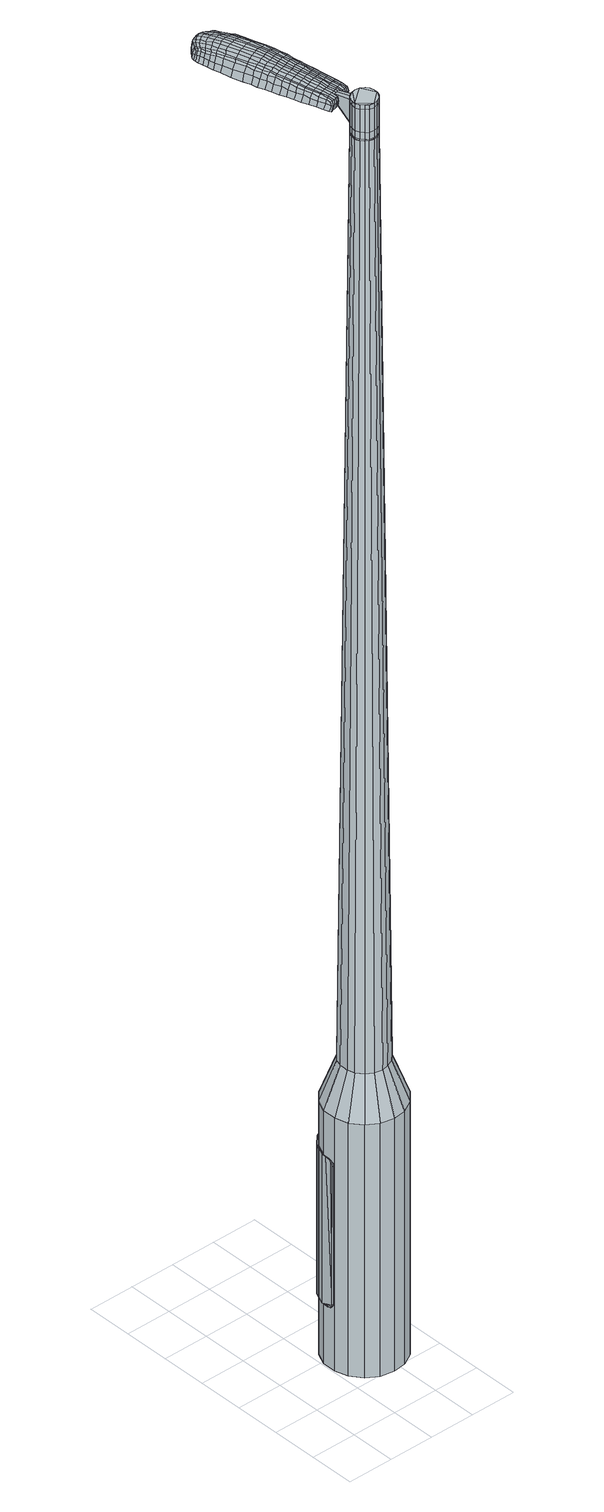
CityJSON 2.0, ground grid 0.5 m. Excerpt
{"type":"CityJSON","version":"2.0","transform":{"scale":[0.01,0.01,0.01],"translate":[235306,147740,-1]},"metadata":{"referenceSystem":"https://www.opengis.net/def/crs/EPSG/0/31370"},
"CityObjects":{
"object1":{"type":"GenericCityObject","attributes":{"cluster":305,"mean_distance_to_centroid":0.139,"new_centroid_x":235306.96,"new_centroid_y":147740.87,"mean_distance_to_camera":7.12,"H1":11.23,"H2":10.77,"Z_final":111.52,"cluster2":-1,"proj_x":235312.65,"proj_y":147739.09,"id_line":52493,"bearing_l":17.42,"distance":5.97,"orientation":"left","G_obj":107.42},"geometry":[{"type":"MultiSurface","lod":"2","boundaries":[[[0,1,2,3]],[[1,4,5,2]],[[4,6,7,5]],[[6,8,9,7]],[[8,10,11,9]],[[10,12,13,11]],[[12,14,15,13]],[[14,16,17,15]],[[16,18,19,17]],[[18,20,21,19]],[[20,22,23,21]],[[22,24,25,23]],[[24,26,27,25]],[[26,28,29,27]],[[28,30,31,29]],[[30,32,33,31]],[[32,34,35,33]],[[34,0,3,35]],[[36,37,38,39]],[[38,40,41,42]],[[41,43,42]],[[42,44,45,46]],[[45,47,46]],[[46,48,49,50]],[[49,51,50]],[[42,46,50,38]],[[50,52,39,38]],[[53,36,39]],[[2,5,7,35]],[[7,9,11,15]],[[11,13,15]],[[15,17,19,23]],[[19,21,23]],[[23,25,27,31]],[[27,29,31]],[[15,23,31,7]],[[31,33,35,7]],[[3,2,35]],[[1,0,54,55]],[[0,34,56,54]],[[34,32,57,56]],[[32,30,58,57]],[[30,28,59,58]],[[28,26,60,59]],[[26,24,61,60]],[[24,22,62,61]],[[22,20,63,62]],[[20,18,64,63]],[[18,16,65,64]],[[16,14,66,65]],[[14,12,67,66]],[[12,10,68,67]],[[10,8,69,68]],[[8,6,70,69]],[[6,4,71,70]],[[4,1,55,71]],[[55,54,72,73]],[[54,56,74,72]],[[56,57,75,74]],[[57,58,76,75]],[[58,59,77,76]],[[59,60,78,77]],[[60,61,79,78]],[[61,62,80,79]],[[62,63,81,80]],[[63,64,82,81]],[[64,65,83,82]],[[65,66,84,83]],[[66,67,85,84]],[[67,68,86,85]],[[68,69,87,86]],[[69,70,88,87]],[[70,71,89,88]],[[71,55,73,89]],[[72,90,91,92]],[[93,94,90,72]],[[95,96,94,93]],[[97,98,96,95]],[[99,100,98,97]],[[101,102,100,99]],[[79,103,102,101]],[[104,105,103,79]],[[106,107,105,104]],[[108,109,107,106]],[[110,111,109,108]],[[112,113,111,110]],[[114,115,113,112]],[[116,117,115,114]],[[118,119,117,116]],[[120,121,119,118]],[[122,123,121,120]],[[92,91,123,122]],[[124,125,126,127]],[[128,124,127,129]],[[130,128,129,131]],[[132,130,131,133]],[[134,132,133,135]],[[136,134,135,137]],[[138,136,137,139]],[[140,138,139,141]],[[142,140,141,143]],[[144,142,143,145]],[[146,144,145,147]],[[148,146,147,149]],[[150,148,149,151]],[[152,150,151,153]],[[154,152,153,155]],[[156,154,155,157]],[[73,72,92]],[[74,93,72]],[[74,75,95,93]],[[75,76,97,95]],[[76,77,99,97]],[[77,78,101,99]],[[78,79,101]],[[80,104,79]],[[80,81,106,104]],[[81,82,108,106]],[[82,83,110,108]],[[83,84,112,110]],[[84,85,114,112]],[[85,86,116,114]],[[86,87,118,116]],[[87,88,120,118]],[[88,89,122,120]],[[89,73,92,122]],[[158,91,90]],[[158,159,123,91]],[[159,160,121,123]],[[160,161,119,121]],[[161,162,117,119]],[[162,163,115,117]],[[163,164,113,115]],[[164,165,111,113]],[[165,166,109,111]],[[166,167,107,109]],[[167,168,105,107]],[[168,103,105]],[[169,102,103]],[[169,170,100,102]],[[170,171,98,100]],[[171,172,96,98]],[[172,173,94,96]],[[173,90,94]],[[39,52,156,174]],[[158,90,175,157]],[[53,39,174,125]],[[90,173,126,175]],[[36,53,125,124]],[[173,172,127,126]],[[37,36,124,128]],[[172,171,129,127]],[[38,37,128,130]],[[171,170,131,129]],[[40,38,130,132]],[[170,169,133,131]],[[41,40,132,134]],[[169,103,135,133]],[[43,41,134,136]],[[103,168,137,135]],[[42,43,136,138]],[[168,167,139,137]],[[44,42,138,140]],[[167,166,141,139]],[[45,44,140,142]],[[166,165,143,141]],[[47,45,142,144]],[[165,164,145,143]],[[46,47,144,146]],[[164,163,147,145]],[[48,46,146,148]],[[163,162,149,147]],[[49,48,148,150]],[[162,161,151,149]],[[51,49,150,152]],[[161,160,153,151]],[[50,51,152,154]],[[160,159,155,153]],[[52,50,154,156]],[[159,158,157,155]],[[156,157,176,177]],[[157,175,178,176]],[[175,126,179,178]],[[126,125,180,179]],[[125,174,181,180]],[[174,156,177,181]],[[182,183,184,185]],[[186,182,185,187]],[[182,186,188,189]],[[183,182,189,190]],[[191,192,193,194]],[[195,191,194,196]],[[191,195,197,198]],[[192,191,198,199]],[[200,201,202,203]],[[204,200,203,205]],[[200,204,206,207]],[[201,200,207,208]],[[209,210,211,212]],[[213,209,212,214]],[[209,213,215,216]],[[210,209,216,217]],[[218,219,220,221]],[[222,218,221,223]],[[218,222,224,225]],[[219,218,225,226]],[[227,228,229,230]],[[231,227,230,232]],[[227,231,233,234]],[[228,227,234,235]],[[236,237,238,239]],[[228,236,239,229]],[[236,228,235,240]],[[237,236,240,241]],[[242,243,244,245]],[[237,242,245,238]],[[242,237,241,246]],[[243,242,246,247]],[[248,186,187,249]],[[243,248,249,244]],[[248,243,247,250]],[[186,248,250,188]],[[251,252,253,254]],[[255,251,254,256]],[[251,255,257,258]],[[252,251,258,259]],[[260,261,262,263]],[[252,260,263,253]],[[260,252,259,264]],[[261,260,264,265]],[[266,267,268,269]],[[261,266,269,262]],[[266,261,265,270]],[[267,266,270,271]],[[272,273,274,275]],[[267,272,275,268]],[[272,267,271,276]],[[273,272,276,277]],[[278,183,190,279]],[[273,278,279,274]],[[278,273,277,280]],[[183,278,280,184]],[[281,282,283,284]],[[285,281,284,286]],[[281,285,287,288]],[[282,281,288,289]],[[290,291,292,293]],[[282,290,293,283]],[[290,282,289,294]],[[291,290,294,295]],[[296,297,298,299]],[[291,296,299,292]],[[296,291,295,300]],[[297,296,300,301]],[[302,195,196,303]],[[297,302,303,298]],[[302,297,301,304]],[[195,302,304,197]],[[305,306,307,308]],[[309,305,308,310]],[[305,309,311,312]],[[306,305,312,313]],[[314,315,316,317]],[[306,314,317,307]],[[314,306,313,318]],[[315,314,318,319]],[[320,321,322,323]],[[315,320,323,316]],[[320,315,319,324]],[[321,320,324,325]],[[326,327,328,329]],[[321,326,329,322]],[[326,321,325,330]],[[327,326,330,331]],[[332,192,199,333]],[[327,332,333,328]],[[332,327,331,334]],[[192,332,334,193]],[[335,221,220,336]],[[337,335,336,338]],[[335,337,339,340]],[[221,335,340,223]],[[341,337,338,342]],[[343,341,342,344]],[[341,343,345,346]],[[337,341,346,339]],[[347,343,344,348]],[[349,347,348,350]],[[347,349,351,352]],[[343,347,352,345]],[[353,349,350,354]],[[355,353,354,356]],[[353,355,357,358]],[[349,353,358,351]],[[359,355,356,360]],[[210,359,360,211]],[[359,210,217,361]],[[355,359,361,357]],[[362,363,208,207]],[[364,362,207,206]],[[362,364,365,366]],[[363,362,366,367]],[[368,369,367,366]],[[370,368,366,365]],[[368,370,371,372]],[[369,368,372,373]],[[374,375,373,372]],[[376,374,372,371]],[[374,376,377,378]],[[375,374,378,379]],[[380,381,379,378]],[[382,380,378,377]],[[380,382,215,213]],[[381,380,213,214]],[[383,384,385,386]],[[285,383,386,287]],[[383,285,286,387]],[[384,383,387,388]],[[389,204,205,390]],[[384,389,390,385]],[[389,384,388,391]],[[204,389,391,206]],[[392,393,394,395]],[[231,392,395,233]],[[392,231,232,396]],[[393,392,396,397]],[[398,399,400,401]],[[393,398,401,394]],[[398,393,397,402]],[[399,398,402,403]],[[404,201,208,405]],[[399,404,405,400]],[[404,399,403,406]],[[201,404,406,202]],[[407,408,409,410]],[[189,407,410,190]],[[407,189,188,411]],[[408,407,411,412]],[[413,414,415,416]],[[408,413,416,409]],[[413,408,412,417]],[[414,413,417,418]],[[419,212,211,420]],[[414,419,420,415]],[[419,414,418,421]],[[212,419,421,214]],[[422,423,424,425]],[[194,422,425,196]],[[422,194,193,426]],[[423,422,426,427]],[[428,216,215,429]],[[423,428,429,424]],[[428,423,427,430]],[[216,428,430,217]],[[431,432,433,434]],[[309,431,434,311]],[[431,309,310,435]],[[432,431,435,436]],[[437,222,223,438]],[[432,437,438,433]],[[437,432,436,439]],[[222,437,439,224]],[[440,441,442,443]],[[255,440,443,257]],[[440,255,256,444]],[[441,440,444,445]],[[446,447,448,449]],[[441,446,449,442]],[[446,441,445,450]],[[447,446,450,451]],[[452,219,226,453]],[[447,452,453,448]],[[452,447,451,454]],[[219,452,454,220]],[[455,456,445,444]],[[254,455,444,256]],[[455,254,253,457]],[[456,455,457,458]],[[459,460,451,450]],[[456,459,450,445]],[[459,456,458,461]],[[460,459,461,462]],[[463,336,220,454]],[[460,463,454,451]],[[463,460,462,464]],[[336,463,464,338]],[[465,466,467,468]],[[312,465,468,313]],[[465,312,311,434]],[[466,465,434,433]],[[469,340,339,470]],[[466,469,470,467]],[[469,466,433,438]],[[340,469,438,223]],[[471,472,458,457]],[[263,471,457,253]],[[471,263,262,473]],[[472,471,473,474]],[[475,476,462,461]],[[472,475,461,458]],[[475,472,474,477]],[[476,475,477,478]],[[479,342,338,464]],[[476,479,464,462]],[[479,476,478,480]],[[342,479,480,344]],[[481,482,483,484]],[[318,481,484,319]],[[481,318,313,468]],[[482,481,468,467]],[[485,346,345,486]],[[482,485,486,483]],[[485,482,467,470]],[[346,485,470,339]],[[487,488,474,473]],[[269,487,473,262]],[[487,269,268,489]],[[488,487,489,490]],[[491,492,478,477]],[[488,491,477,474]],[[491,488,490,493]],[[492,491,493,494]],[[495,348,344,480]],[[492,495,480,478]],[[495,492,494,496]],[[348,495,496,350]],[[497,498,499,500]],[[324,497,500,325]],[[497,324,319,484]],[[498,497,484,483]],[[501,352,351,502]],[[498,501,502,499]],[[501,498,483,486]],[[352,501,486,345]],[[503,504,490,489]],[[275,503,489,268]],[[503,275,274,505]],[[504,503,505,506]],[[507,508,494,493]],[[504,507,493,490]],[[507,504,506,509]],[[508,507,509,510]],[[511,354,350,496]],[[508,511,496,494]],[[511,508,510,512]],[[354,511,512,356]],[[513,514,515,516]],[[330,513,516,331]],[[513,330,325,500]],[[514,513,500,499]],[[517,358,357,518]],[[514,517,518,515]],[[517,514,499,502]],[[358,517,502,351]],[[519,520,506,505]],[[279,519,505,274]],[[519,279,190,410]],[[520,519,410,409]],[[521,522,510,509]],[[520,521,509,506]],[[521,520,409,416]],[[522,521,416,415]],[[523,360,356,512]],[[522,523,512,510]],[[523,522,415,420]],[[360,523,420,211]],[[524,525,427,426]],[[334,524,426,193]],[[524,334,331,516]],[[525,524,516,515]],[[526,361,217,430]],[[525,526,430,427]],[[526,525,515,518]],[[361,526,518,357]],[[527,528,388,387]],[[284,527,387,286]],[[527,284,283,529]],[[528,527,529,530]],[[531,364,206,391]],[[528,531,391,388]],[[531,528,530,532]],[[364,531,532,365]],[[533,534,535,536]],[[234,533,536,235]],[[533,234,233,395]],[[534,533,395,394]],[[537,538,539,540]],[[534,537,540,535]],[[537,534,394,401]],[[538,537,401,400]],[[541,363,367,542]],[[538,541,542,539]],[[541,538,400,405]],[[363,541,405,208]],[[543,544,530,529]],[[293,543,529,283]],[[543,293,292,545]],[[544,543,545,546]],[[547,370,365,532]],[[544,547,532,530]],[[547,544,546,548]],[[370,547,548,371]],[[549,550,551,552]],[[240,549,552,241]],[[549,240,235,536]],[[550,549,536,535]],[[553,554,555,556]],[[550,553,556,551]],[[553,550,535,540]],[[554,553,540,539]],[[557,369,373,558]],[[554,557,558,555]],[[557,554,539,542]],[[369,557,542,367]],[[559,560,546,545]],[[299,559,545,292]],[[559,299,298,561]],[[560,559,561,562]],[[563,376,371,548]],[[560,563,548,546]],[[563,560,562,564]],[[376,563,564,377]],[[565,566,567,568]],[[246,565,568,247]],[[565,246,241,552]],[[566,565,552,551]],[[569,570,571,572]],[[566,569,572,567]],[[569,566,551,556]],[[570,569,556,555]],[[573,375,379,574]],[[570,573,574,571]],[[573,570,555,558]],[[375,573,558,373]],[[575,576,562,561]],[[303,575,561,298]],[[575,303,196,425]],[[576,575,425,424]],[[577,382,377,564]],[[576,577,564,562]],[[577,576,424,429]],[[382,577,429,215]],[[578,579,412,411]],[[250,578,411,188]],[[578,250,247,568]],[[579,578,568,567]],[[580,581,418,417]],[[579,580,417,412]],[[580,579,567,572]],[[581,580,572,571]],[[582,381,214,421]],[[581,582,421,418]],[[582,581,571,574]],[[381,582,574,379]],[[583,584,585,586]],[[586,585,587,588]],[[589,587,585,590]],[[590,585,584,591]],[[592,593,594,595]],[[595,594,596,597]],[[598,596,594,599]],[[599,594,593,600]],[[601,602,603,604]],[[604,603,605,606]],[[607,605,603,608]],[[608,603,602,609]],[[610,611,612,613]],[[613,612,614,615]],[[616,614,612,617]],[[617,612,611,618]],[[619,620,621,622]],[[622,621,623,624]],[[625,623,621,626]],[[626,621,620,627]],[[628,629,630,631]],[[631,630,632,633]],[[634,632,630,635]],[[635,630,629,636]],[[637,638,639,640]],[[640,639,629,628]],[[636,629,639,641]],[[641,639,638,642]],[[643,644,645,646]],[[646,645,638,637]],[[642,638,645,647]],[[647,645,644,648]],[[588,587,649,650]],[[650,649,644,643]],[[648,644,649,651]],[[651,649,587,589]],[[652,653,654,655]],[[655,654,656,657]],[[658,656,654,659]],[[659,654,653,660]],[[661,662,663,664]],[[664,663,653,652]],[[660,653,663,665]],[[665,663,662,666]],[[667,668,669,670]],[[670,669,662,661]],[[666,662,669,671]],[[671,669,668,672]],[[673,674,675,676]],[[676,675,668,667]],[[672,668,675,677]],[[677,675,674,678]],[[591,584,679,680]],[[680,679,674,673]],[[678,674,679,681]],[[681,679,584,583]],[[682,683,684,685]],[[685,684,686,687]],[[688,686,684,689]],[[689,684,683,690]],[[691,692,693,694]],[[694,693,683,682]],[[690,683,693,695]],[[695,693,692,696]],[[697,698,699,700]],[[700,699,692,691]],[[696,692,699,701]],[[701,699,698,702]],[[597,596,703,704]],[[704,703,698,697]],[[702,698,703,705]],[[705,703,596,598]],[[706,707,708,709]],[[709,708,710,711]],[[712,710,708,713]],[[713,708,707,714]],[[715,716,717,718]],[[718,717,707,706]],[[714,707,717,719]],[[719,717,716,720]],[[721,722,723,724]],[[724,723,716,715]],[[720,716,723,725]],[[725,723,722,726]],[[727,728,729,730]],[[730,729,722,721]],[[726,722,729,731]],[[731,729,728,732]],[[600,593,733,734]],[[734,733,728,727]],[[732,728,733,735]],[[735,733,593,592]],[[619,622,736,737]],[[737,736,738,739]],[[740,738,736,741]],[[741,736,622,624]],[[739,738,742,743]],[[743,742,744,745]],[[746,744,742,747]],[[747,742,738,740]],[[745,744,748,749]],[[749,748,750,751]],[[752,750,748,753]],[[753,748,744,746]],[[751,750,754,755]],[[755,754,756,757]],[[758,756,754,759]],[[759,754,750,752]],[[757,756,760,761]],[[761,760,611,610]],[[618,611,760,762]],[[762,760,756,758]],[[609,763,764,608]],[[608,764,765,607]],[[766,765,764,767]],[[767,764,763,768]],[[768,769,770,767]],[[767,770,771,766]],[[772,771,770,773]],[[773,770,769,774]],[[774,775,776,773]],[[773,776,777,772]],[[778,777,776,779]],[[779,776,775,780]],[[780,781,782,779]],[[779,782,783,778]],[[616,783,782,614]],[[614,782,781,615]],[[784,785,786,787]],[[787,786,686,688]],[[687,686,786,788]],[[788,786,785,789]],[[606,605,790,791]],[[791,790,785,784]],[[789,785,790,792]],[[792,790,605,607]],[[793,794,795,796]],[[796,795,632,634]],[[633,632,795,797]],[[797,795,794,798]],[[799,800,801,802]],[[802,801,794,793]],[[798,794,801,803]],[[803,801,800,804]],[[609,602,805,806]],[[806,805,800,799]],[[804,800,805,807]],[[807,805,602,601]],[[808,809,810,811]],[[811,810,590,591]],[[589,590,810,812]],[[812,810,809,813]],[[814,815,816,817]],[[817,816,809,808]],[[813,809,816,818]],[[818,816,815,819]],[[610,613,820,821]],[[821,820,815,814]],[[819,815,820,822]],[[822,820,613,615]],[[823,824,825,826]],[[826,825,595,597]],[[592,595,825,827]],[[827,825,824,828]],[[616,617,829,830]],[[830,829,824,823]],[[828,824,829,831]],[[831,829,617,618]],[[832,833,834,835]],[[835,834,710,712]],[[711,710,834,836]],[[836,834,833,837]],[[624,623,838,839]],[[839,838,833,832]],[[837,833,838,840]],[[840,838,623,625]],[[841,842,843,844]],[[844,843,656,658]],[[657,656,843,845]],[[845,843,842,846]],[[847,848,849,850]],[[850,849,842,841]],[[846,842,849,851]],[[851,849,848,852]],[[627,620,853,854]],[[854,853,848,847]],[[852,848,853,855]],[[855,853,620,619]],[[846,856,845]],[[845,856,655,657]],[[652,655,856,857]],[[852,858,859,851]],[[851,859,856,846]],[[857,856,859,860]],[[860,859,858,861]],[[619,737,862,855]],[[855,862,858,852]],[[861,858,862,863]],[[863,862,737,739]],[[864,865,866,867]],[[867,866,713,714]],[[712,713,866,835]],[[835,866,865,832]],[[740,741,868,869]],[[869,868,865,864]],[[832,865,868,839]],[[839,868,741,624]],[[870,871,857]],[[857,871,664,652]],[[661,664,871,872]],[[872,871,870,873]],[[861,874,875,860]],[[860,875,870,857]],[[873,870,875,876]],[[876,875,874,877]],[[739,743,878,863]],[[863,878,874,861]],[[877,874,878,879]],[[879,878,743,745]],[[880,881,882,883]],[[883,882,719,720]],[[714,719,882,867]],[[867,882,881,864]],[[746,747,884,885]],[[885,884,881,880]],[[864,881,884,869]],[[869,884,747,740]],[[873,886,887,872]],[[872,887,670,661]],[[667,670,887,888]],[[888,887,886,889]],[[877,890,891,876]],[[876,891,886,873]],[[889,886,891,892]],[[892,891,890,893]],[[745,749,894,879]],[[879,894,890,877]],[[893,890,894,895]],[[895,894,749,751]],[[896,897,898,899]],[[899,898,725,726]],[[720,725,898,883]],[[883,898,897,880]],[[752,753,900,901]],[[901,900,897,896]],[[880,897,900,885]],[[885,900,753,746]],[[889,902,903,888]],[[888,903,676,667]],[[673,676,903,904]],[[904,903,902,905]],[[893,906,907,892]],[[892,907,902,889]],[[905,902,907,908]],[[908,907,906,909]],[[751,755,910,895]],[[895,910,906,893]],[[909,906,910,911]],[[911,910,755,757]],[[912,913,914,915]],[[915,914,731,732]],[[726,731,914,899]],[[899,914,913,896]],[[758,759,916,917]],[[917,916,913,912]],[[896,913,916,901]],[[901,916,759,752]],[[905,918,919,904]],[[904,919,680,673]],[[591,680,919,811]],[[811,919,918,808]],[[909,920,921,908]],[[908,921,918,905]],[[808,918,921,817]],[[817,921,920,814]],[[757,761,922,911]],[[911,922,920,909]],[[814,920,922,821]],[[821,922,761,610]],[[828,923,924,827]],[[827,924,735,592]],[[732,735,924,915]],[[915,924,923,912]],[[618,762,925,831]],[[831,925,923,828]],[[912,923,925,917]],[[917,925,762,758]],[[789,926,927,788]],[[788,927,685,687]],[[682,685,927,928]],[[928,927,926,929]],[[607,765,930,792]],[[792,930,926,789]],[[929,926,930,931]],[[931,930,765,766]],[[932,933,934,935]],[[935,934,635,636]],[[634,635,934,796]],[[796,934,933,793]],[[936,937,938,939]],[[939,938,933,932]],[[793,933,938,802]],[[802,938,937,799]],[[768,763,940,941]],[[941,940,937,936]],[[799,937,940,806]],[[806,940,763,609]],[[929,942,943,928]],[[928,943,694,682]],[[691,694,943,944]],[[944,943,942,945]],[[766,771,946,931]],[[931,946,942,929]],[[945,942,946,947]],[[947,946,771,772]],[[948,949,950,951]],[[951,950,641,642]],[[636,641,950,935]],[[935,950,949,932]],[[952,953,954,955]],[[955,954,949,948]],[[932,949,954,939]],[[939,954,953,936]],[[774,769,956,957]],[[957,956,953,952]],[[936,953,956,941]],[[941,956,769,768]],[[945,958,959,944]],[[944,959,700,691]],[[697,700,959,960]],[[960,959,958,961]],[[772,777,962,947]],[[947,962,958,945]],[[961,958,962,963]],[[963,962,777,778]],[[964,965,966,967]],[[967,966,647,648]],[[642,647,966,951]],[[951,966,965,948]],[[968,969,970,971]],[[971,970,965,964]],[[948,965,970,955]],[[955,970,969,952]],[[780,775,972,973]],[[973,972,969,968]],[[952,969,972,957]],[[957,972,775,774]],[[961,974,975,960]],[[960,975,704,697]],[[597,704,975,826]],[[826,975,974,823]],[[778,783,976,963]],[[963,976,974,961]],[[823,974,976,830]],[[830,976,783,616]],[[813,977,978,812]],[[812,978,651,589]],[[648,651,978,967]],[[967,978,977,964]],[[819,979,980,818]],[[818,980,977,813]],[[964,977,980,971]],[[971,980,979,968]],[[615,781,981,822]],[[822,981,979,819]],[[968,979,981,973]],[[973,981,781,780]],[[583,586,185,184]],[[586,588,187,185]],[[598,599,198,197]],[[599,600,199,198]],[[601,604,203,202]],[[604,606,205,203]],[[625,626,225,224]],[[626,627,226,225]],[[628,631,230,229]],[[631,633,232,230]],[[637,640,239,238]],[[640,628,229,239]],[[643,646,245,244]],[[646,637,238,245]],[[588,650,249,187]],[[650,643,244,249]],[[658,659,258,257]],[[659,660,259,258]],[[660,665,264,259]],[[665,666,265,264]],[[666,671,270,265]],[[671,672,271,270]],[[672,677,276,271]],[[677,678,277,276]],[[678,681,280,277]],[[681,583,184,280]],[[688,689,288,287]],[[689,690,289,288]],[[690,695,294,289]],[[695,696,295,294]],[[696,701,300,295]],[[701,702,301,300]],[[702,705,304,301]],[[705,598,197,304]],[[706,709,308,307]],[[709,711,310,308]],[[715,718,317,316]],[[718,706,307,317]],[[721,724,323,322]],[[724,715,316,323]],[[727,730,329,328]],[[730,721,322,329]],[[600,734,333,199]],[[734,727,328,333]],[[784,787,386,385]],[[787,688,287,386]],[[606,791,390,205]],[[791,784,385,390]],[[633,797,396,232]],[[797,798,397,396]],[[798,803,402,397]],[[803,804,403,402]],[[804,807,406,403]],[[807,601,202,406]],[[711,836,435,310]],[[836,837,436,435]],[[837,840,439,436]],[[840,625,224,439]],[[841,844,443,442]],[[844,658,257,443]],[[847,850,449,448]],[[850,841,442,449]],[[627,854,453,226]],[[854,847,448,453]],[[982,983,984,985]],[[986,987,985,984]],[[988,989,990,991]],[[992,993,994,995]],[[983,996,997,984]],[[998,986,984,997]],[[999,988,991,1000]],[[1001,1002,993,992]],[[996,1003,1004,997]],[[1004,1005,998,997]],[[1006,999,1000,1007]],[[1008,1002,1001,1009]],[[1003,1010,1011,1004]],[[1011,1012,1005,1004]],[[1013,1006,1007,1014]],[[1015,1008,1009,1016]],[[1017,1018,1019,1020]],[[1021,1022,1018,1017]],[[1021,1023,1024,1022]],[[1023,1025,1026,1024]],[[1027,1028,1029,1030]],[[1031,1032,1028,1027]],[[1033,1034,1032,1031]],[[1035,1036,1034,1033]],[[1030,1019,1018,1027]],[[1027,1018,1022,1031]],[[1022,1024,1033,1031]],[[1024,1026,1035,1033]],[[991,990,987,986]],[[1000,991,986,998]],[[1005,1007,1000,998]],[[1012,1014,1007,1005]],[[992,995,989,988]],[[1001,992,988,999]],[[1009,1001,999,1006]],[[1016,1009,1006,1013]],[[993,1017,1020,994]],[[1002,1021,1017,993]],[[1023,1021,1002,1008]],[[1025,1023,1008,1015]],[[1037,1038,1039,1040]],[[1039,1041,1042,1043]],[[1039,1043,1044,1045]],[[1039,1045,1040]],[[1046,1037,1040,1047]],[[1048,1047,1040,1049]],[[1050,1049,1040]],[[1051,1039,1038,1052]],[[1053,1051,1052,1054]],[[1055,1053,1054,1056]],[[1057,1055,1056,1058]],[[1059,1057,1058,1060]],[[1060,1061,1062,1063]],[[1060,1063,1064,1065]],[[1060,1065,1066,1067]],[[1066,1068,1069,1070]],[[1066,1070,1071,1072]],[[1066,1072,1067]],[[1060,1067,1059]],[[1073,1074,1038,1037]],[[1075,1076,1041,1039]],[[1077,1078,1050,1040]],[[1074,1079,1052,1038]],[[1080,1075,1039,1051]],[[1079,1081,1054,1052]],[[1082,1080,1051,1053]],[[1081,1083,1056,1054]],[[1084,1082,1053,1055]],[[1083,1085,1058,1056]],[[1086,1084,1055,1057]],[[1085,1087,1060,1058]],[[1088,1086,1057,1059]],[[1087,1089,1061,1060]],[[1090,1091,1068,1066]],[[1092,1088,1059,1067]],[[1062,1061,1089,1093]],[[1063,1062,1093,1094]],[[1064,1063,1094,1095]],[[1065,1064,1095,1096]],[[1066,1065,1096,1090]],[[1097,1073,1037,1046]],[[1098,1097,1046,1047]],[[1099,1098,1047,1048]],[[1100,1099,1048,1049]],[[1078,1100,1049,1050]],[[1042,1041,1076,1101]],[[1069,1068,1091,1102]],[[1043,1042,1101,1103]],[[1044,1043,1103,1104]],[[1045,1044,1104,1105]],[[1040,1045,1105,1077]],[[1070,1069,1102,1106]],[[1071,1070,1106,1107]],[[1072,1071,1107,1108]],[[1067,1072,1108,1092]]]}]}
},
"vertices":[
[81,129,384],[96,131,384],[96,131,96],[81,129,96],[110,128,384],[110,128,96],[122,120,384],[122,120,96],[131,108,384],[131,108,96],[136,94,384],[136,94,96],[135,79,384],[135,79,96],[129,66,384],[129,66,96],[119,55,384],[119,55,96],[106,48,384],[106,48,96],[92,46,384],[92,46,96],[77,49,384],[77,49,96],[65,57,384],[65,57,96],[56,69,384],[56,69,96],[52,83,384],[52,83,96],[52,98,384],[52,98,96],[58,111,384],[58,111,96],[68,122,384],[68,122,96],[82,96,1524],[81,92,1524],[80,87,1524],[90,101,1524],[82,82,1524],[85,79,1524],[93,75,1524],[88,76,1524],[98,76,1524],[102,78,1524],[107,86,1524],[105,81,1524],[107,90,1524],[106,95,1524],[99,101,1524],[103,98,1524],[94,102,1524],[85,99,1524],[86,113,429],[95,114,429],[78,109,429],[72,102,429],[69,94,429],[69,85,429],[71,77,429],[77,70,429],[84,65,429],[93,63,429],[101,65,429],[109,69,429],[115,75,429],[118,83,429],[119,92,429],[116,100,429],[111,107,429],[103,112,429],[90,101,1483],[94,102,1483],[85,99,1483],[82,96,1483],[81,92,1483],[80,87,1483],[82,82,1483],[85,79,1483],[88,76,1483],[93,75,1483],[98,76,1483],[102,78,1483],[105,81,1483],[107,86,1483],[107,90,1483],[106,95,1483],[103,98,1483],[99,101,1483],[90,101,1485],[94,101,1485],[94,101,1483],[86,99,1483],[86,99,1485],[83,95,1483],[83,95,1485],[81,91,1483],[81,91,1485],[81,87,1483],[81,87,1485],[82,83,1483],[82,83,1485],[85,79,1485],[89,77,1483],[89,77,1485],[93,76,1483],[93,76,1485],[97,76,1483],[97,76,1485],[101,78,1483],[101,78,1485],[104,82,1483],[104,82,1485],[106,86,1483],[106,86,1485],[106,90,1483],[106,90,1485],[105,94,1483],[105,94,1485],[102,98,1483],[102,98,1485],[99,100,1483],[99,100,1485],[82,96,1519],[85,99,1519],[85,99,1493],[82,96,1493],[81,92,1519],[81,92,1493],[80,87,1519],[80,87,1493],[82,82,1519],[82,82,1493],[85,79,1519],[85,79,1493],[88,76,1519],[88,76,1493],[93,75,1519],[93,75,1493],[98,76,1519],[98,76,1493],[102,78,1519],[102,78,1493],[105,81,1519],[105,81,1493],[107,86,1519],[107,86,1493],[107,90,1519],[107,90,1493],[106,95,1519],[106,95,1493],[103,98,1519],[103,98,1493],[99,101,1519],[99,101,1493],[94,102,1519],[94,102,1493],[94,102,1485],[99,101,1485],[103,98,1485],[106,95,1485],[107,90,1485],[107,86,1485],[105,81,1485],[102,78,1485],[98,76,1485],[93,75,1485],[88,76,1485],[82,82,1485],[80,87,1485],[81,92,1485],[82,96,1485],[85,99,1485],[90,101,1519],[90,101,1493],[87,120,1513],[87,120,1518],[84,119,1513],[81,118,1513],[81,118,1518],[84,119,1518],[81,196,1519],[82,189,1518],[83,191,1509],[82,197,1510],[78,204,1519],[79,206,1510],[77,203,1526],[79,194,1525],[81,188,1525],[44,184,1519],[46,178,1518],[48,177,1525],[45,184,1525],[41,193,1519],[43,192,1526],[39,193,1510],[42,185,1510],[44,179,1509],[38,260,1519],[42,261,1519],[42,262,1513],[38,261,1513],[35,257,1519],[35,258,1513],[35,256,1524],[39,258,1524],[42,259,1524],[61,189,1530],[63,182,1529],[66,183,1529],[64,190,1530],[58,198,1531],[61,199,1531],[54,197,1530],[57,188,1530],[59,181,1529],[85,112,1512],[88,113,1512],[87,114,1517],[85,113,1517],[82,111,1512],[82,112,1517],[82,112,1506],[85,113,1506],[87,114,1506],[61,252,1519],[63,249,1519],[64,250,1512],[62,253,1512],[60,254,1518],[61,255,1512],[60,253,1522],[60,251,1523],[62,248,1524],[65,244,1519],[67,239,1519],[68,241,1512],[66,246,1512],[64,244,1524],[66,238,1525],[69,234,1519],[71,226,1519],[72,228,1511],[70,235,1511],[68,233,1526],[70,225,1526],[75,215,1519],[76,217,1510],[74,214,1526],[99,124,1513],[97,131,1513],[96,130,1518],[98,123,1517],[100,119,1512],[99,119,1516],[100,120,1506],[99,125,1507],[98,133,1507],[95,139,1514],[93,146,1515],[92,145,1520],[94,138,1519],[96,140,1507],[94,148,1507],[91,153,1515],[90,161,1516],[88,159,1522],[90,152,1521],[92,155,1508],[91,162,1508],[88,168,1517],[86,175,1517],[85,174,1524],[87,166,1523],[89,169,1508],[87,177,1509],[84,182,1518],[83,181,1524],[85,184,1509],[27,242,1519],[28,239,1519],[29,239,1524],[28,242,1523],[27,244,1518],[28,244,1522],[26,245,1512],[26,242,1512],[26,239,1512],[29,234,1519],[30,228,1519],[31,228,1525],[30,234,1524],[27,234,1512],[28,229,1512],[31,222,1519],[34,215,1519],[35,215,1526],[33,222,1526],[30,223,1511],[32,216,1511],[37,204,1519],[39,203,1526],[35,205,1510],[70,115,1513],[67,122,1513],[66,123,1507],[68,116,1507],[72,110,1512],[71,111,1506],[72,111,1516],[71,115,1517],[68,122,1518],[64,129,1514],[62,136,1515],[60,137,1507],[63,130,1507],[66,129,1519],[63,136,1520],[59,143,1515],[56,150,1516],[55,151,1508],[57,144,1508],[60,143,1521],[58,150,1522],[54,157,1517],[51,164,1517],[49,165,1509],[52,158,1508],[55,157,1523],[53,164,1524],[49,171,1518],[47,172,1509],[50,171,1524],[83,118,1519],[86,119,1519],[81,126,1520],[83,126,1520],[78,125,1520],[80,118,1519],[79,133,1522],[81,133,1522],[76,140,1523],[79,141,1523],[73,139,1523],[76,132,1521],[74,147,1524],[77,148,1524],[72,154,1525],[75,155,1525],[69,153,1525],[71,146,1524],[70,161,1526],[72,162,1526],[67,168,1527],[70,169,1527],[64,167,1527],[66,160,1526],[65,175,1528],[68,176,1528],[62,174,1528],[40,255,1527],[43,256,1527],[36,253,1526],[38,249,1527],[41,251,1528],[45,252,1528],[43,245,1529],[47,246,1529],[39,243,1528],[41,236,1530],[45,238,1530],[49,239,1530],[47,231,1531],[51,232,1531],[44,229,1530],[46,221,1531],[50,222,1531],[54,223,1531],[54,210,1531],[57,211,1531],[50,209,1531],[27,247,1518],[29,250,1519],[28,250,1513],[26,247,1513],[28,246,1523],[30,248,1523],[31,254,1519],[31,254,1513],[32,252,1524],[59,256,1518],[56,257,1518],[56,256,1523],[58,254,1523],[59,257,1513],[57,258,1513],[53,259,1519],[49,261,1519],[50,259,1524],[53,258,1523],[53,260,1513],[49,261,1513],[46,261,1519],[46,260,1524],[46,262,1513],[78,194,1528],[76,193,1528],[78,186,1528],[80,187,1527],[76,202,1528],[74,202,1529],[73,193,1529],[70,192,1530],[72,185,1529],[75,186,1528],[71,201,1529],[68,201,1530],[67,191,1530],[69,184,1529],[64,200,1531],[47,184,1528],[49,185,1529],[46,193,1529],[44,192,1528],[49,177,1527],[52,178,1528],[53,186,1529],[50,195,1530],[55,180,1528],[74,109,1512],[75,109,1512],[76,110,1517],[74,110,1517],[72,109,1506],[74,110,1506],[79,110,1512],[79,111,1517],[78,111,1506],[99,116,1512],[97,116,1512],[98,117,1506],[100,118,1506],[98,117,1517],[97,117,1517],[95,115,1512],[93,114,1512],[93,115,1506],[96,116,1506],[94,116,1517],[92,116,1517],[90,114,1512],[90,115,1506],[90,115,1517],[97,123,1519],[95,122,1519],[95,130,1520],[93,129,1520],[93,121,1519],[90,121,1519],[91,129,1520],[88,128,1520],[88,120,1519],[86,127,1520],[72,115,1519],[74,116,1519],[71,123,1520],[70,122,1520],[77,117,1519],[75,124,1520],[93,137,1521],[91,137,1521],[91,144,1522],[89,144,1522],[89,136,1521],[86,135,1521],[87,143,1522],[84,142,1523],[84,134,1522],[82,141,1523],[67,129,1521],[69,130,1521],[66,137,1522],[64,136,1522],[72,131,1521],[70,138,1522],[89,151,1523],[87,151,1523],[87,159,1524],[85,158,1524],[85,150,1523],[82,149,1524],[83,157,1525],[80,156,1525],[80,148,1524],[77,156,1525],[62,143,1523],[64,144,1523],[61,151,1524],[59,150,1524],[67,145,1524],[65,152,1525],[85,166,1525],[84,165,1525],[83,173,1526],[82,172,1526],[81,164,1526],[78,164,1526],[79,172,1527],[76,171,1527],[75,163,1526],[73,170,1527],[57,157,1525],[59,158,1525],[56,165,1526],[54,164,1526],[63,159,1526],[60,166,1527],[82,180,1527],[80,179,1527],[77,179,1527],[74,178,1528],[71,177,1528],[52,171,1527],[54,171,1527],[58,173,1528],[29,243,1525],[30,246,1525],[30,240,1526],[31,242,1526],[33,250,1526],[34,246,1527],[59,252,1525],[57,254,1525],[58,250,1526],[60,249,1525],[54,255,1525],[51,256,1526],[52,252,1527],[55,251,1526],[47,257,1526],[48,253,1527],[31,235,1526],[33,237,1527],[33,229,1527],[34,231,1528],[36,240,1528],[38,234,1529],[62,244,1526],[60,245,1527],[62,239,1528],[64,238,1527],[57,246,1527],[54,247,1528],[56,240,1529],[59,240,1528],[50,247,1528],[52,240,1530],[34,223,1528],[36,225,1529],[37,215,1528],[39,216,1529],[40,227,1529],[42,219,1530],[66,233,1528],[64,233,1528],[67,225,1529],[69,225,1528],[62,233,1529],[58,233,1530],[61,225,1530],[64,225,1530],[55,233,1530],[57,224,1531],[40,204,1529],[42,205,1529],[46,207,1530],[72,214,1528],[70,213,1529],[68,213,1530],[64,213,1530],[61,212,1531],[81,190,1509],[80,188,1518],[79,195,1518],[80,197,1509],[76,204,1519],[77,205,1510],[75,202,1525],[77,194,1525],[79,187,1525],[50,178,1525],[48,178,1518],[46,185,1518],[47,185,1525],[43,193,1519],[44,193,1525],[41,194,1510],[44,186,1509],[46,179,1509],[42,259,1513],[42,259,1519],[39,258,1519],[39,259,1513],[36,256,1519],[36,256,1513],[37,254,1524],[40,256,1524],[43,257,1524],[66,183,1528],[63,183,1528],[61,189,1529],[64,190,1529],[58,198,1529],[61,199,1529],[55,197,1529],[57,188,1529],[60,181,1528],[87,116,1516],[87,115,1512],[84,114,1512],[84,115,1516],[82,113,1512],[81,114,1516],[81,114,1506],[84,115,1506],[87,116,1506],[62,249,1512],[61,248,1519],[60,251,1518],[61,252,1512],[59,253,1518],[60,254,1512],[58,252,1522],[59,250,1523],[60,247,1523],[66,240,1512],[65,238,1519],[63,244,1519],[64,245,1512],[62,243,1524],[64,237,1525],[71,227,1511],[70,226,1519],[67,233,1519],[68,235,1511],[66,232,1525],[68,224,1526],[73,215,1519],[74,216,1510],[72,213,1526],[94,130,1518],[95,131,1513],[97,124,1513],[96,123,1517],[98,119,1512],[97,119,1515],[98,120,1506],[97,125,1506],[96,132,1507],[90,145,1520],[91,146,1514],[93,138,1514],[92,137,1519],[94,140,1507],[92,147,1507],[87,159,1522],[88,160,1516],[89,153,1515],[88,152,1521],[90,154,1508],[89,162,1508],[83,173,1523],[84,174,1517],[86,167,1516],[85,166,1522],[87,169,1508],[85,176,1508],[82,181,1517],[81,180,1524],[83,183,1509],[31,239,1523],[30,239,1519],[29,242,1518],[30,242,1523],[29,244,1518],[30,244,1522],[28,245,1512],[28,243,1512],[28,239,1512],[33,228,1525],[32,229,1519],[31,234,1519],[32,234,1524],[29,235,1512],[30,229,1512],[37,215,1526],[36,215,1519],[33,223,1519],[35,223,1525],[32,224,1511],[34,216,1511],[39,204,1519],[41,204,1526],[37,205,1510],[67,124,1507],[69,123,1513],[71,116,1513],[70,117,1506],[73,111,1512],[72,112,1506],[74,112,1515],[72,116,1517],[70,123,1518],[62,138,1507],[63,137,1514],[66,130,1514],[65,131,1507],[67,130,1519],[65,137,1520],[56,152,1508],[58,151,1516],[61,144,1515],[59,145,1508],[62,144,1521],[60,151,1522],[51,166,1508],[53,165,1517],[55,158,1516],[54,159,1508],[57,158,1522],[55,165,1523],[50,172,1517],[49,172,1509],[52,171,1524],[83,119,1518],[85,120,1518],[81,126,1519],[83,127,1519],[78,125,1519],[80,119,1518],[78,133,1520],[81,134,1520],[76,140,1521],[79,141,1521],[73,139,1521],[76,132,1520],[74,147,1523],[77,148,1523],[72,154,1524],[74,155,1524],[69,154,1524],[71,146,1523],[70,162,1525],[72,162,1525],[67,169,1526],[70,169,1526],[64,168,1526],[66,161,1525],[65,176,1527],[68,176,1527],[62,175,1527],[44,255,1526],[40,254,1526],[37,252,1525],[38,248,1526],[42,250,1526],[45,251,1526],[47,245,1528],[43,244,1528],[40,243,1527],[42,236,1528],[45,237,1529],[49,238,1529],[51,232,1530],[48,231,1530],[44,229,1529],[47,221,1530],[50,222,1530],[54,223,1530],[57,211,1530],[54,210,1530],[51,209,1530],[29,249,1513],[30,248,1518],[29,246,1518],[28,246,1512],[30,245,1523],[31,247,1523],[33,252,1519],[32,253,1513],[34,251,1523],[55,254,1523],[55,255,1518],[57,254,1518],[57,253,1523],[58,255,1512],[56,256,1512],[49,257,1523],[49,258,1519],[53,257,1519],[53,256,1523],[53,258,1513],[49,259,1513],[46,259,1519],[46,257,1524],[46,260,1513],[77,187,1527],[75,193,1527],[77,194,1527],[78,187,1526],[74,202,1527],[73,202,1528],[72,185,1528],[70,192,1528],[73,193,1528],[75,186,1527],[70,201,1528],[67,201,1529],[67,191,1529],[69,184,1528],[64,200,1529],[47,194,1528],[50,185,1527],[48,185,1527],[45,193,1527],[51,178,1526],[52,179,1527],[53,187,1528],[50,195,1528],[56,180,1527],[75,112,1516],[75,111,1512],[74,111,1512],[74,112,1516],[73,111,1506],[74,112,1506],[78,112,1512],[78,113,1516],[77,113,1506],[97,119,1506],[97,118,1512],[98,118,1512],[98,119,1506],[97,119,1516],[96,119,1516],[92,118,1506],[92,117,1512],[95,117,1512],[95,118,1506],[94,118,1516],[91,117,1516],[89,116,1512],[89,117,1506],[89,117,1516],[95,123,1518],[93,130,1519],[90,122,1518],[93,122,1518],[91,129,1519],[88,128,1519],[88,121,1518],[86,128,1519],[71,123,1519],[74,117,1518],[73,116,1518],[70,123,1519],[77,118,1518],[75,124,1519],[91,137,1520],[92,137,1520],[90,144,1521],[89,144,1521],[86,136,1520],[89,136,1520],[87,143,1521],[84,143,1521],[84,135,1520],[81,142,1521],[66,137,1521],[69,130,1520],[68,130,1520],[65,137,1521],[72,131,1520],[70,138,1521],[87,151,1522],[88,152,1522],[86,159,1523],[85,158,1523],[82,150,1522],[85,151,1522],[83,158,1523],[80,157,1524],[79,149,1523],[77,156,1524],[62,151,1523],[64,144,1522],[63,144,1522],[60,151,1523],[67,145,1522],[65,152,1523],[83,166,1524],[84,166,1524],[82,173,1525],[81,173,1525],[78,164,1525],[81,165,1524],[79,172,1525],[76,171,1526],[75,163,1525],[73,170,1526],[57,165,1525],[59,158,1524],[58,158,1524],[55,165,1525],[63,159,1524],[60,166,1525],[79,180,1526],[80,180,1526],[74,178,1527],[77,179,1526],[71,177,1527],[54,172,1526],[53,171,1526],[58,173,1526],[32,245,1524],[31,243,1524],[31,240,1525],[32,242,1525],[34,249,1525],[35,245,1525],[58,249,1525],[56,252,1524],[58,251,1524],[59,248,1525],[52,251,1526],[50,255,1525],[53,254,1524],[55,250,1525],[47,255,1525],[48,252,1526],[34,237,1526],[33,235,1526],[34,229,1526],[35,231,1527],[37,240,1526],[38,233,1527],[62,238,1527],[59,244,1526],[61,243,1526],[63,238,1526],[56,239,1528],[53,246,1527],[57,245,1526],[59,239,1527],[50,246,1527],[52,239,1528],[37,224,1527],[36,223,1527],[38,215,1527],[39,217,1528],[40,227,1528],[43,219,1529],[66,225,1528],[64,232,1527],[65,232,1527],[68,224,1527],[60,224,1529],[58,233,1529],[61,233,1528],[63,225,1528],[54,232,1529],[57,224,1530],[43,205,1528],[42,204,1528],[47,207,1529],[70,213,1528],[71,213,1528],[64,213,1529],[67,213,1529],[61,212,1530],[98,120,1508],[92,117,1508],[83,149,1509],[91,151,1509],[78,170,1510],[86,172,1510],[66,208,1512],[75,210,1512],[81,193,1511],[72,190,1511],[61,225,1513],[57,238,1514],[65,240,1514],[70,228,1513],[86,115,1508],[76,147,1509],[69,167,1510],[57,205,1512],[63,188,1511],[52,222,1513],[48,235,1514],[79,113,1508],[68,144,1509],[61,165,1510],[49,202,1512],[54,185,1511],[40,232,1514],[43,219,1513],[73,111,1508],[61,142,1509],[53,162,1510],[40,199,1512],[45,182,1511],[31,230,1514],[34,216,1513],[52,250,1514],[49,254,1514],[56,256,1514],[60,253,1514],[44,248,1514],[43,252,1514],[36,245,1514],[36,250,1514],[28,243,1514],[29,248,1514],[45,258,1515],[41,260,1515],[42,260,1515],[50,259,1515],[41,257,1515],[40,260,1515],[37,255,1515],[39,259,1515],[33,254,1515],[38,259,1515],[51,95,334],[51,99,334],[51,99,165],[50,85,171],[51,95,165],[51,91,165],[51,88,166],[50,86,167],[50,85,169],[51,91,334],[51,88,333],[50,86,332],[50,85,331],[50,85,328],[57,113,165],[57,113,334],[67,123,165],[67,123,334],[81,130,165],[81,130,334],[96,132,165],[96,132,334],[110,129,165],[110,129,334],[114,127,334],[117,125,334],[119,124,333],[121,123,332],[122,122,331],[123,122,328],[114,127,165],[123,122,171],[122,122,169],[121,123,167],[119,124,166],[117,125,165],[54,95,334],[54,99,334],[54,99,165],[54,95,165],[53,85,171],[53,85,328],[60,111,334],[60,111,165],[69,121,334],[69,121,165],[82,128,334],[82,128,165],[95,129,334],[95,129,165],[109,127,334],[109,127,165],[112,125,334],[121,119,328],[121,119,171],[112,125,165],[115,123,334],[118,121,333],[120,120,332],[121,119,331],[54,91,334],[53,88,333],[53,86,332],[53,85,331],[54,91,165],[121,119,169],[53,88,166],[53,86,167],[53,85,169],[120,120,167],[118,121,166],[115,123,165]
]}
